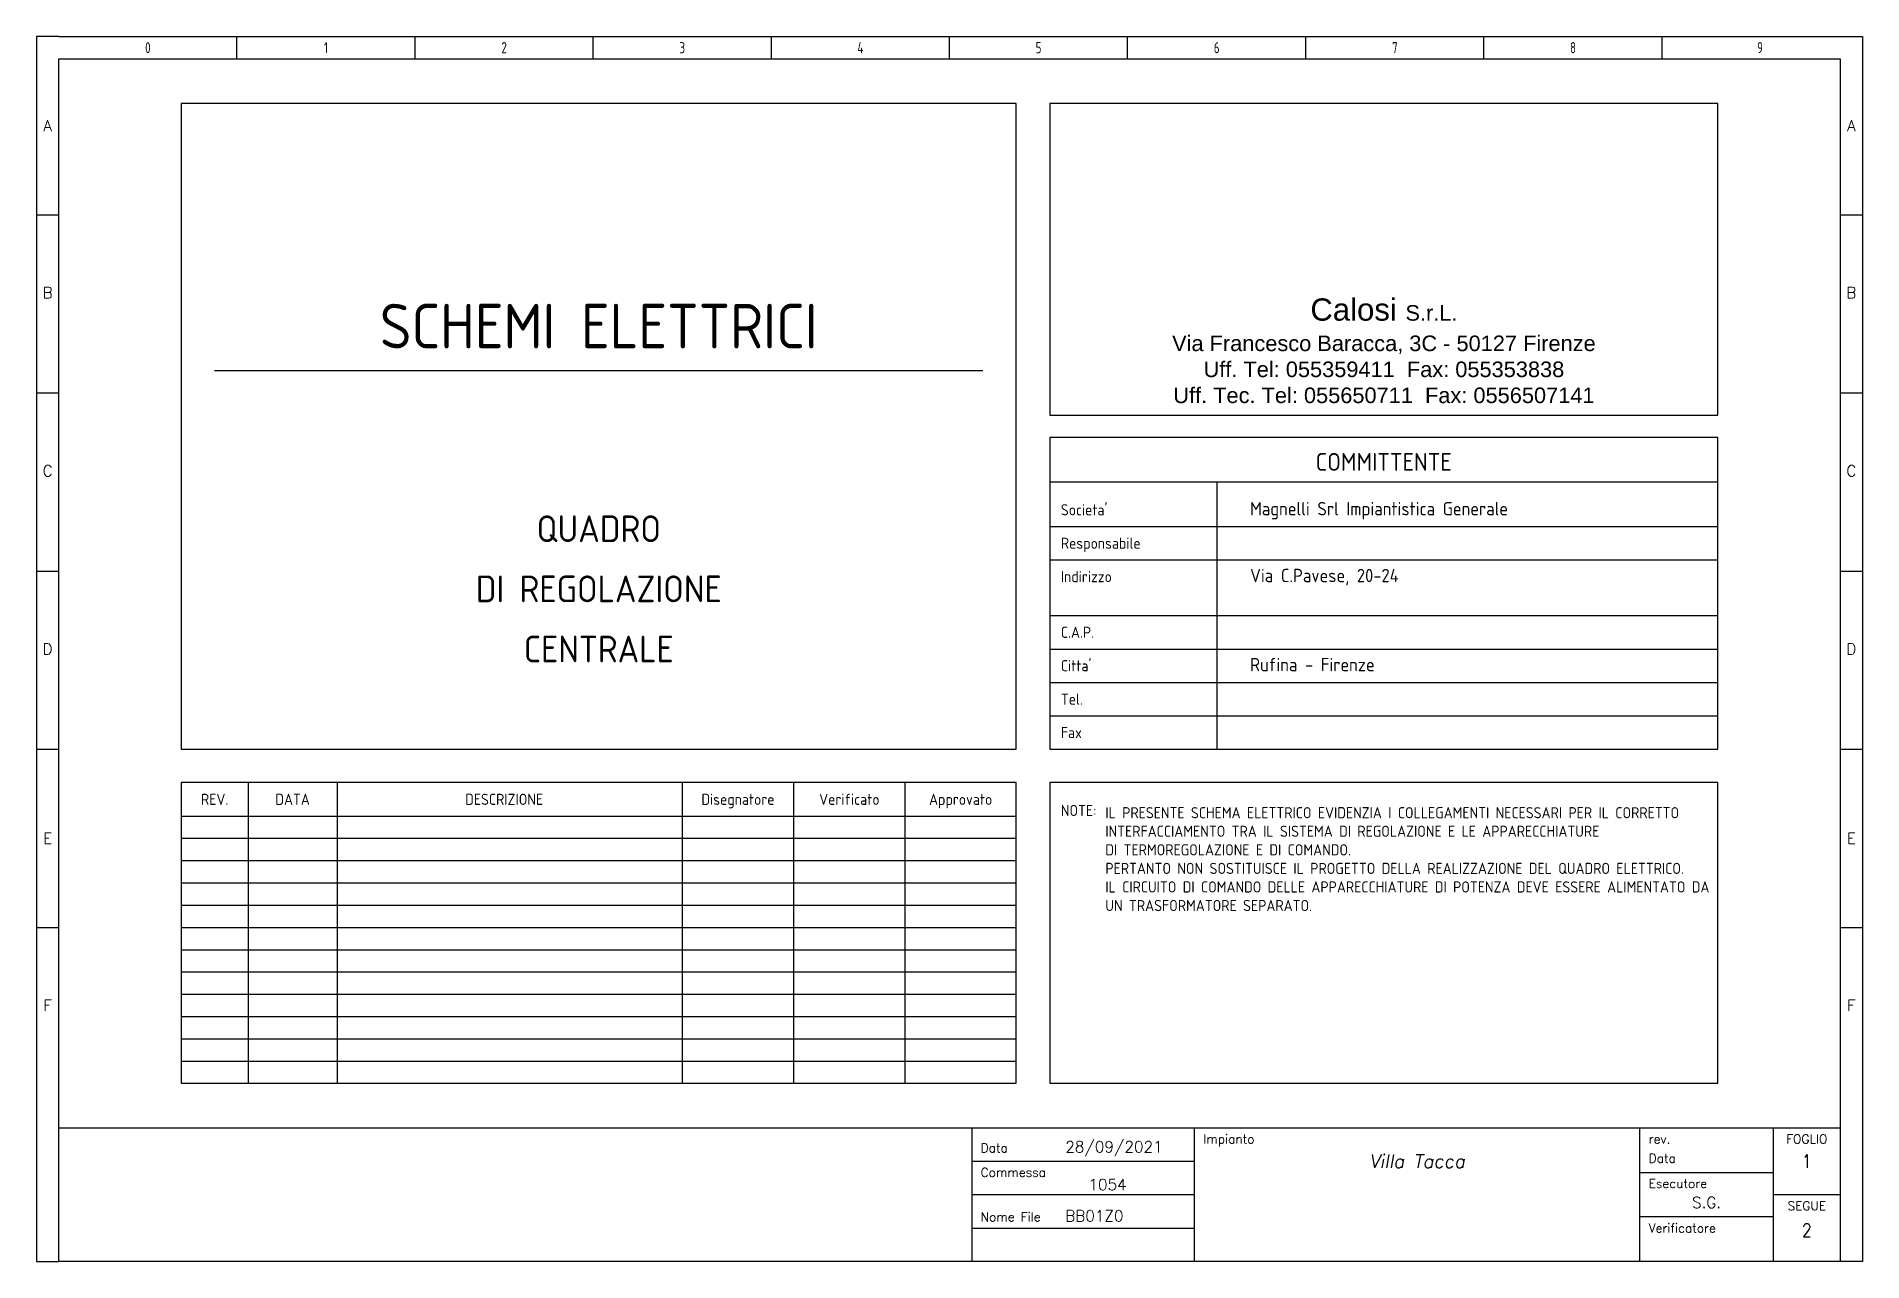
# Model space of a CAD drawing. Extents: x 15 to 425, y 8 to 282.
import ezdxf
from ezdxf.enums import TextEntityAlignment as Align

# ---------------------------------------------------------------- set-up
doc = ezdxf.new("R2010")
doc.units = 0
doc.header["$LTSCALE"] = 10
doc.layers.get('0').update_dxf_attribs({"linetype": 'CONTINUOUS'})
doc.layers.add('1', color=9, linetype='CONTINUOUS')
doc.styles.add('ISO', font='ISO.SHX')
doc.styles.add('ISO8', font='ISO8.SHX')
doc.styles.add('ROMAND', font='romand')
doc.styles.add('ROMANS', font='romans')
doc.styles.add('SIMPLEX', font='simplex')
doc.styles.add('SPAC', font='isocp.shx')

# ---------------------------------------------------------------- blocks, each defined once
blk = doc.blocks.new('testata_schemi')
at = {"color": 6}
for p, q in [((55, 207.5), (227.5, 207.5)), ((242.5, 182.5), (392.5, 182.5)), ((47.5, 107.5), (235, 107.5))]:
    blk.add_line(p, q, dxfattribs=at)
at = {"color": 7}
for p, q in [((280, 182.5), (280, 122.5)), ((242.5, 172.5), (392.5, 172.5)), ((242.5, 165), (392.5, 165)), ((242.5, 152.5), (392.5, 152.5)), ((242.5, 145), (392.5, 145)), ((242.5, 137.5), (392.5, 137.5)), ((242.5, 130), (392.5, 130)), ((62.5, 115), (62.5, 47.5)), ((82.5, 115), (82.5, 47.5)), ((160, 115), (160, 47.5)), ((185, 115), (185, 47.5)), ((210, 115), (210, 47.5))]:
    blk.add_line(p, q, dxfattribs=at)
at = {"color": 1}
for p, q in [((47.5, 102.5), (235, 102.5)), ((47.5, 97.5), (235, 97.5)), ((47.5, 92.5), (235, 92.5)), ((47.5, 87.5), (235, 87.5)), ((47.5, 82.5), (235, 82.5)), ((47.5, 77.5), (235, 77.5)), ((47.5, 72.5), (235, 72.5)), ((47.5, 67.5), (235, 67.5)), ((47.5, 62.5), (235, 62.5)), ((47.5, 57.5), (235, 57.5)), ((47.5, 52.5), (235, 52.5))]:
    blk.add_line(p, q, dxfattribs=at)
at = {"color": 6}
for points in [[(47.5, 267.5), (47.5, 122.5), (235, 122.5), (235, 267.5)], [(242.5, 267.5), (242.5, 197.5), (392.5, 197.5), (392.5, 267.5)], [(242.5, 192.5), (242.5, 122.5), (392.5, 122.5), (392.5, 192.5)], [(47.5, 115), (47.5, 47.5), (235, 47.5), (235, 115)], [(242.5, 115), (242.5, 47.5), (392.5, 47.5), (392.5, 115)]]:
    blk.add_lwpolyline(points, close=True, dxfattribs=at)
at = {"color": 2, "style": 'ISO'}
blk.add_text('COMMITTENTE', height=4, dxfattribs=at).set_placement((317.5, 185), align=Align.CENTER)
at = {"color": 1, "style": 'ISO'}
for s, p in [("Societa'", (245, 175)), ('Responsabile', (245, 167.5)), ('Indirizzo', (245, 160)), ('C.A.P.', (245, 147.5)), ("Citta'", (245, 140)), ('Tel.', (245, 132.5)), ('Fax', (245, 125)), ('NOTE:', (245, 107.5))]:
    blk.add_text(s, height=2.5, dxfattribs=at).set_placement(p)
for s, p in [('REV.', (55, 110)), ('DATA', (72.5, 110)), ('DESCRIZIONE', (120, 110)), ('Disegnatore', (172.5, 110)), ('Verificato', (197.5, 110)), ('Approvato', (222.5, 110))]:
    blk.add_text(s, height=2.5, dxfattribs=at).set_placement(p, align=Align.CENTER)
at = {"insert": (242.54, 223.71), "char_height": 3.5, "attachment_point": 1, "style": 'SPAC'}
blk.add_mtext_dynamic_manual_height_columns('\\pxqc,t18;{\\fArial|b0|i0|c0|p34;\\H1.4286x;Calosi \\H0.7x;S.r.L.\\PVia Francesco Baracca, 3C - 50127 Firenze\\PUff. Tel: 055359411  Fax: 055353838\\PUff. Tec. Tel: 055650711  Fax: 0556507141}', width=150, gutter_width=17.5, heights=[0], dxfattribs=at)
at = {"color": 2, "style": 'ISO', "flags": 8}
blk.add_attdef('TAG1', text='', height=10, dxfattribs=at).set_placement((141.25, 212.5), align=Align.CENTER)
at = {"color": 4, "style": 'ISO', "flags": 8}
for tag, p in [('TAG6_INFO', (287.5, 175)), ('TAG7_INFO', (287.5, 167.5)), ('TAG8_INFO', (287.5, 160)), ('TAG9_INFO', (287.5, 155)), ('TAG10_INFO', (287.5, 147.5)), ('TAG11_INFO', (287.5, 140)), ('TAG12_INFO', (287.5, 132.5)), ('TAG13_INFO', (287.5, 125))]:
    blk.add_attdef(tag, p, '', height=3, dxfattribs=at)
for tag, p in [('TAG3_INFO', (141.25, 169)), ('TAG4_INFO', (141.25, 155.5)), ('TAG5_INFO', (141.25, 142))]:
    blk.add_attdef(tag, text='', height=6, dxfattribs=at).set_placement(p, align=Align.CENTER)
blk = doc.blocks.new('MASTER2')
for p, q in [((20, 282.5), (420, 282.5)), ((15, 277.5), (15, 7.5)), ((425, 277.5), (425, 7.5)), ((15, 7.5), (20, 7.5)), ((425, 7.5), (420, 7.5))]:
    blk.add_line(p, q)
at = {"color": 7}
for p, q in [((60, 277.5), (60, 282.5)), ((100, 277.5), (100, 282.5)), ((140, 277.5), (140, 282.5)), ((180, 277.5), (180, 282.5)), ((260, 277.5), (260, 282.5)), ((300, 277.5), (300, 282.5)), ((340, 277.5), (340, 282.5)), ((380, 277.5), (380, 282.5)), ((15, 242.5), (20, 242.5)), ((420, 242.5), (425, 242.5)), ((15, 202.5), (20, 202.5)), ((420, 202.5), (425, 202.5)), ((15, 162.5), (20, 162.5)), ((420, 162.5), (425, 162.5)), ((15, 122.5), (20, 122.5)), ((420, 122.5), (425, 122.5)), ((15, 82.5), (20, 82.5)), ((420, 82.5), (425, 82.5)), ((275, 7.5), (275, 37.5)), ((375, 7.5), (375, 37.5)), ((225, 30), (275, 30)), ((375, 27.5), (405, 27.5)), ((225, 22.5), (275, 22.5)), ((405, 22.5), (420, 22.5)), ((405, 17.5), (375, 17.5)), ((225, 15), (275, 15))]:
    blk.add_line(p, q, dxfattribs=at)
at = {"color": 2}
for p, q in [((220, 277.5), (220, 282.5)), ((20, 37.5), (420, 37.5)), ((225, 37.5), (225, 7.5)), ((405, 7.5), (405, 37.5))]:
    blk.add_line(p, q, dxfattribs=at)
for points in [[(20, 282.5), (15, 282.5), (15, 277.5)], [(420, 282.5), (425, 282.5), (425, 277.5)]]:
    blk.add_lwpolyline(points)
blk.add_lwpolyline([(20, 277.5), (420, 277.5), (420, 7.5), (20, 7.5)], close=True, dxfattribs=at)
at = {"style": 'ISO8', "width": 0.8}
for s, p in [('0', (40, 280)), ('1', (80, 280)), ('2', (120, 280)), ('3', (160, 280)), ('4', (200, 280)), ('5', (240, 280)), ('6', (280, 280)), ('7', (320, 280)), ('8', (360, 280)), ('9', (402, 280))]:
    blk.add_text(s, height=2.5, dxfattribs=at).set_placement(p, align=Align.MIDDLE)
at = {"color": 7, "style": 'ROMANS'}
for s, p in [('A', (17.5, 262.5)), ('A', (422.5, 262.5)), ('B', (17.5, 225)), ('B', (422.5, 225)), ('C', (17.5, 185)), ('C', (422.5, 185)), ('D', (17.5, 145)), ('D', (422.5, 145)), ('E', (17.5, 102.5)), ('E', (422.5, 102.5)), ('F', (17.5, 65)), ('F', (422.5, 65))]:
    blk.add_text(s, height=2.5, dxfattribs=at).set_placement(p, align=Align.MIDDLE)
at = {"color": 7, "style": 'SIMPLEX'}
for s, p in [('Data', (227, 32)), ('Impianto', (277, 34)), ('rev.', (377, 34)), ('Data', (377, 29.68)), ('Commessa', (227, 26.5)), ('Esecutore', (377, 24)), ('Nome File', (227, 16.5)), ('Verificatore', (377, 14))]:
    blk.add_text(s, height=2, dxfattribs=at).set_placement(p)
for s, p in [('FOGLIO', (412.5, 34)), ('SEGUE', (412.5, 19))]:
    blk.add_text(s, height=2, dxfattribs=at).set_placement(p, align=Align.CENTER)
at = {"color": 7, "style": 'ROMANS'}
for tag, p in [('DATA', (246, 32)), ('NOME-FILE', (246, 16.5))]:
    blk.add_attdef(tag, p, '', height=2.5, dxfattribs=at)
for tag, p in [('REVISIONE', (393.24, 33.84)), ('D.REV', (393.24, 29.53)), ('COMMESSA', (255.49, 23.51)), ('ESECUTORE', (390, 19.5)), ('VERIFICATORE', (390, 9.5))]:
    blk.add_attdef(tag, text='', height=2.5, dxfattribs=at).set_placement(p, align=Align.CENTER)
at = {"color": 4, "style": 'ROMANS', "oblique": 10}
for tag, p in [('IMPIANTO1', (325, 28.5)), ('IMPIANTO2', (325, 24)), ('IMPIANTO3', (325, 19.53)), ('IMPIANTO4', (325, 15.03))]:
    blk.add_attdef(tag, text='', height=3, dxfattribs=at).set_placement(p, align=Align.CENTER)
blk = doc.blocks.new('NUMFG')
at = {"color": 4, "style": 'ROMAND', "width": 0.85}
blk.add_attdef('NUMERO_DI_FOGLIO', text='', height=1, dxfattribs=at).set_placement((0, 0), align=Align.MIDDLE)
blk = doc.blocks.new('NUMFGS')
at = {"color": 4, "style": 'ROMAND', "width": 0.85}
blk.add_attdef('FOGLIO_SEGUENTE', text='', height=1, dxfattribs=at).set_placement((0, 0), align=Align.MIDDLE)

msp = doc.modelspace()

# ---------------------------------------------------------------- block references
msp.add_blockref('MASTER2', (0, 0)).add_auto_attribs({'IMPIANTO1': 'Villa Tacca', 'DATA': '28/09/2021', 'COMMESSA': '1054', 'NOME-FILE': 'BB01Z0', 'ESECUTORE': 'S.G.'})
at = {"layer": '1'}
msp.add_blockref('testata_schemi', (0, 0), dxfattribs=at).add_auto_attribs({'TAG1': 'SCHEMI ELETTRICI', 'TAG3_INFO': 'QUADRO', 'TAG4_INFO': 'DI REGOLAZIONE', 'TAG5_INFO': 'CENTRALE', 'TAG6_INFO': 'Magnelli Srl Impiantistica Generale', 'TAG8_INFO': 'Via C.Pavese, 20-24', 'TAG11_INFO': 'Rufina - Firenze'})
at = {"layer": '1', "xscale": 3, "yscale": 3, "zscale": 3}
for name, p, values in [('NUMFG', (412.5, 30), {'NUMERO_DI_FOGLIO': '1'}), ('NUMFGS', (412.5, 14.5), {'FOGLIO_SEGUENTE': '2'})]:
    msp.add_blockref(name, p, dxfattribs=at).add_auto_attribs(values)

# ---------------------------------------------------------------- texts
at = {"layer": '1', "insert": (255, 109.5), "char_height": 2.5, "attachment_point": 1, "style": 'SPAC'}
msp.add_mtext_dynamic_manual_height_columns('IL PRESENTE SCHEMA ELETTRICO EVIDENZIA I COLLEGAMENTI NECESSARI PER IL CORRETTO\\PINTERFACCIAMENTO TRA IL SISTEMA DI REGOLAZIONE E LE APPARECCHIATURE\\PDI TERMOREGOLAZIONE E DI COMANDO.\\PPERTANTO NON SOSTITUISCE IL PROGETTO DELLA REALIZZAZIONE DEL QUADRO ELETTRICO.\\PIL CIRCUITO DI COMANDO DELLE APPARECCHIATURE DI POTENZA DEVE ESSERE ALIMENTATO DA UN TRASFORMATORE SEPARATO.', width=137.5, gutter_width=17.5, heights=[0], dxfattribs=at)

doc.saveas('drawing.dxf')
